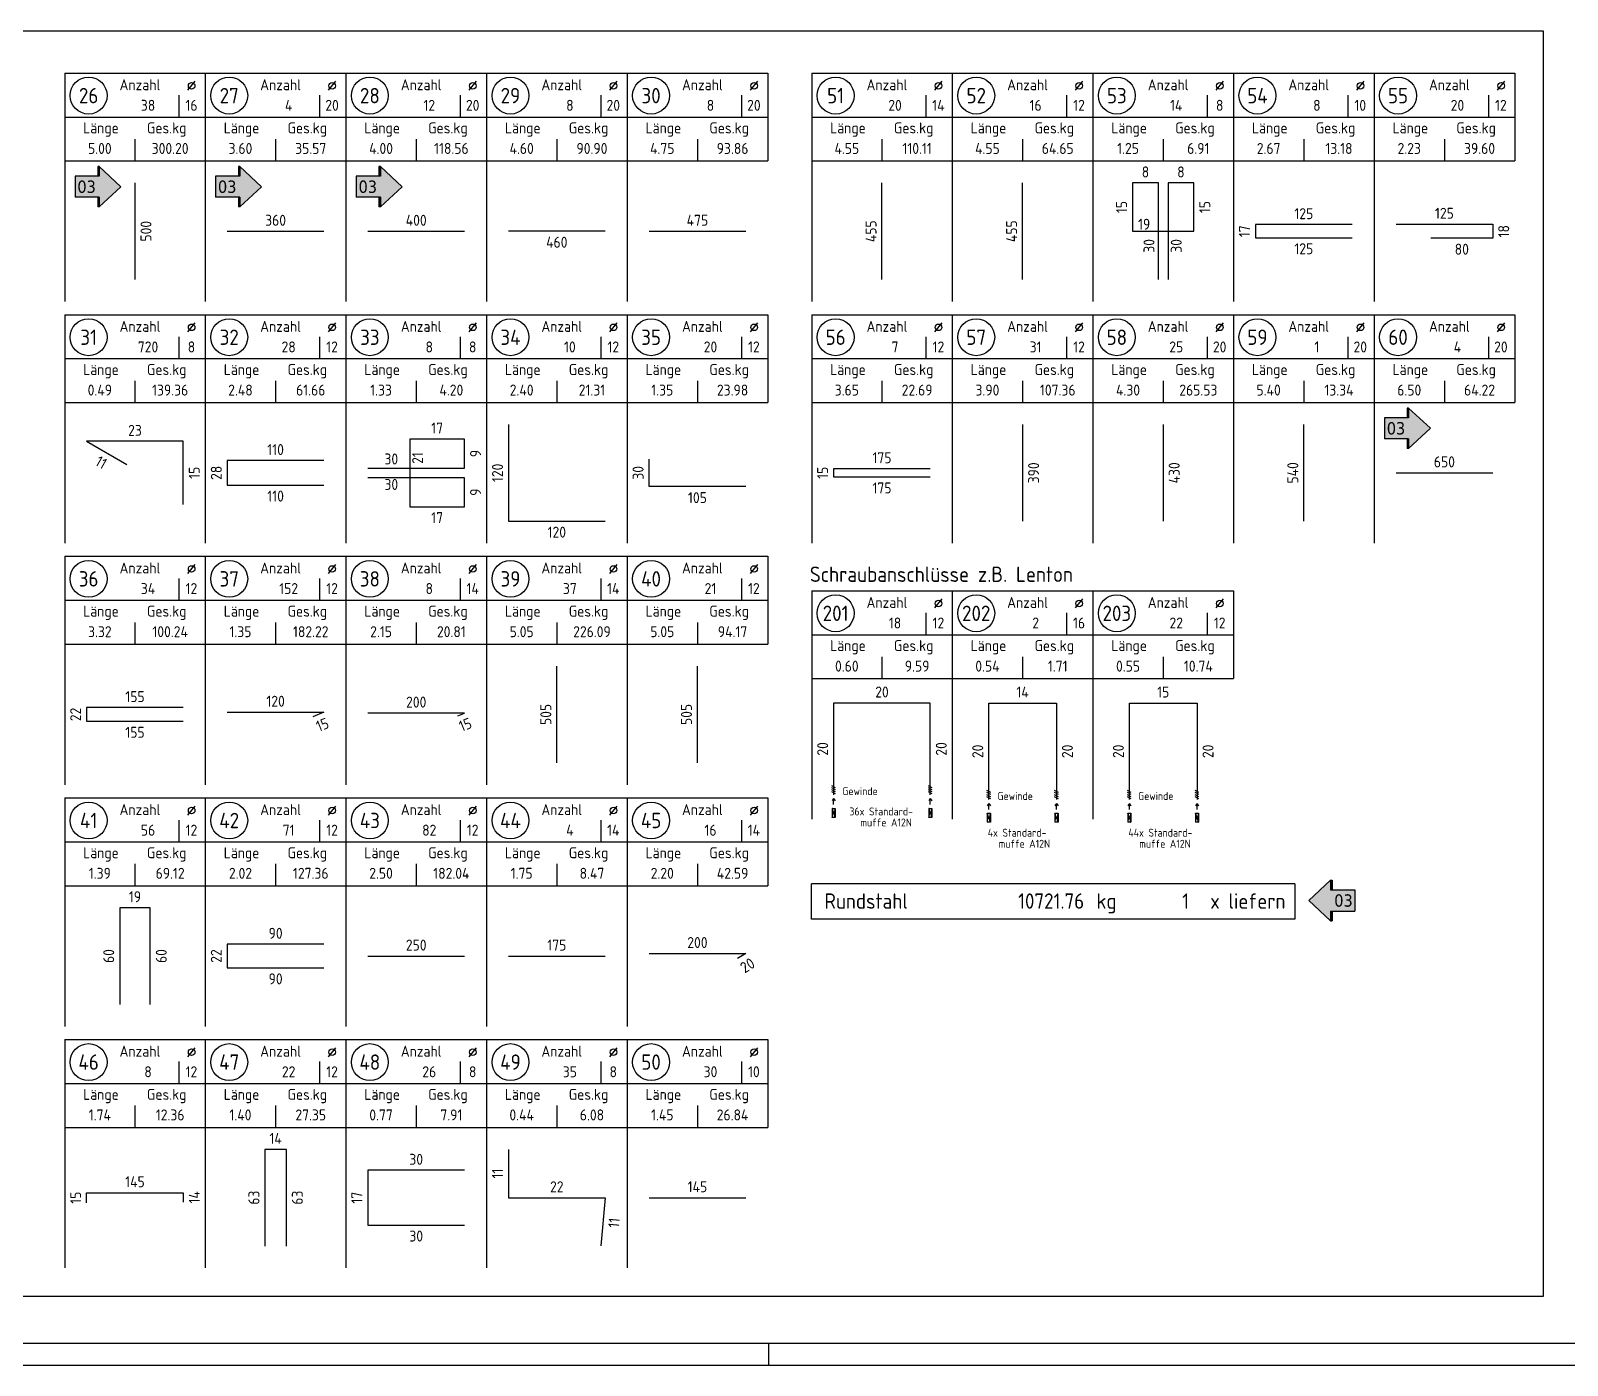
# Model space of a CAD drawing. Extents: x -30 to 112, y -12 to 52.
# Drawn here: x 51.05 to 68.54, y 0 to 15.19 of the extents above; entities that cross this region are included whole.
import ezdxf
from ezdxf.enums import TextEntityAlignment as Align

# ---------------------------------------------------------------- set-up
doc = ezdxf.new("R2010")
doc.units = 0
doc.header["$LTSCALE"] = 0.5
doc.linetypes.add('AUSGEZOGEN', pattern=[1000.01, 1000, 0.01])
for name, color, linetype in [('grau_hell', 7, 'Continuous'), ('index', 7, 'Continuous'), ('OBJEKT', 7, 'Continuous'), ('RAHMEN', 7, 'Continuous'), ('RND', 7, 'Continuous'), ('RND_BILD', 7, 'Continuous'), ('STAHL', 7, 'Continuous'), ('TEXT', 7, 'Continuous')]:
    doc.layers.add(name, color=color, linetype=linetype)
doc.styles.add('helv', font='tahoma.ttf')
doc.styles.add('txt', font='isocp.shx')

# ---------------------------------------------------------------- blocks, each defined once
blk = doc.blocks.new('Muffe%%C28')
at = {"layer": 'STAHL', "color": 102, "linetype": 'AUSGEZOGEN'}
for p, q in [((-0.01, 0.117), (-0.011, 0.116)), ((-0.011, 0.116), (-0.011, 0.017)), ((-0.011, 0.017), (-0.01, 0.016)), ((0.025, 0.117), (-0.01, 0.117)), ((-0.01, 0.016), (0.025, 0.016)), ((-0.007, 0.116), (-0.008, 0.117)), ((-0.007, 0.017), (-0.008, 0.016)), ((-0.007, 0.116), (-0.002, 0.072)), ((-0.007, 0.017), (-0.002, 0.061)), ((0.018, 0.07), (-0.003, 0.07)), ((-0.003, 0.063), (0.018, 0.063)), ((-0.002, 0.072), (-0.002, 0.066)), ((-0.002, 0.061), (-0.002, 0.066)), ((0.022, 0.116), (0.017, 0.072)), ((0.017, 0.072), (0.017, 0.066)), ((0.017, 0.061), (0.017, 0.066)), ((0.022, 0.017), (0.017, 0.061)), ((0.022, 0.116), (0.023, 0.117)), ((0.022, 0.017), (0.023, 0.016)), ((0.026, 0.116), (0.025, 0.117)), ((0.025, 0.016), (0.026, 0.017)), ((0.026, 0.116), (0.026, 0.017))]:
    blk.add_line(p, q, dxfattribs=at)
at = {"layer": 'TEXT', "color": 102, "linetype": 'AUSGEZOGEN'}
for p, q in [((-0.002, 0.074), (0.017, 0.074)), ((-0.002, 0.059), (0.017, 0.059))]:
    blk.add_line(p, q, dxfattribs=at)
blk = doc.blocks.new('RND_LIS2')
at = {"layer": 'RND', "color": 3, "linetype": 'Continuous'}
for p, q in [((0, 0), (0, -5.2)), ((0, 0), (3.2, 0)), ((3.2, 0), (3.2, -2)), ((2.6, -0.503), (2.6, -1)), ((0, -1), (3.2, -1)), ((1.6, -1.503), (1.6, -2)), ((0, -2), (3.2, -2))]:
    blk.add_line(p, q, dxfattribs=at)
at = {"layer": 'RND', "color": 7, "linetype": 'Continuous'}
blk.add_line((2.805, -0.39), (2.973, -0.186), dxfattribs=at)
at = {"layer": 'RND', "color": 1, "linetype": 'Continuous'}
blk.add_circle((0.545, -0.513), 0.42, dxfattribs=at)
at = {"layer": 'RND', "color": 7, "linetype": 'Continuous'}
blk.add_circle((2.889, -0.288), 0.075, dxfattribs=at)
at = {"layer": 'RND', "color": 7, "linetype": 'Continuous', "style": 'txt'}
for s, p in [('Anzahl', (1.249, -0.391)), ('Länge', (0.42, -1.373)), ('Ges.kg', (1.872, -1.373))]:
    blk.add_text(s, height=0.25, dxfattribs=at).set_placement(p)
at = {"layer": 'RND', "color": 1, "linetype": 'Continuous', "style": 'txt'}
blk.add_attdef('POS1', text='', height=0.35, dxfattribs=at).set_placement((0.545, -0.513), align=Align.MIDDLE)
at = {"layer": 'RND', "color": 7, "linetype": 'Continuous', "style": 'txt'}
for tag, p in [('STK1', (1.897, -0.859)), ('DS1', (2.885, -0.859)), ('LANG1', (0.8, -1.841)), ('GEW', (2.4, -1.841))]:
    blk.add_attdef(tag, text='', height=0.25, dxfattribs=at).set_placement(p, align=Align.CENTER)
blk = doc.blocks.new('A0-38-0')
at = {"layer": 'RAHMEN', "color": 5}
blk.add_line((2, 0.5), (156.4, 0.5), dxfattribs=at)
at = {"layer": 'RAHMEN', "color": 7}
blk.add_line((118.9, 0), (118.9, 0.5), dxfattribs=at)
at = {"layer": 'RAHMEN'}
blk.add_line((0, 0), (156.9, 0), dxfattribs=at)
blk = doc.blocks.new('RND_SUM')
at = {"layer": 'RND', "color": 5, "linetype": 'Continuous'}
for p, q in [((0, 0), (0, 0.8)), ((11, 0.8), (0, 0.8)), ((11, 0.8), (11, 0)), ((11, 0), (0, 0))]:
    blk.add_line(p, q, dxfattribs=at)
at = {"layer": 'RND', "color": 1, "linetype": 'Continuous', "style": 'txt'}
for s, p in [('Rundstahl', (0.292, 0.235)), ('kg', (6.483, 0.235))]:
    blk.add_text(s, height=0.35, dxfattribs=at).set_placement(p)
blk.add_text('x liefern', height=0.35, dxfattribs=at).set_placement((10.784, 0.235), align=Align.RIGHT)
for tag, p in [('RND-S', (6.203, 0.235)), ('RND-Z', (8.59, 0.235))]:
    blk.add_attdef(tag, text='', height=0.35, dxfattribs=at).set_placement(p, align=Align.RIGHT)
blk = doc.blocks.new('hin_ind5')
at = {"layer": 'grau_hell', "linetype": 'AUSGEZOGEN'}
h = blk.add_hatch(color=9, dxfattribs=at)
h.dxf.hatch_style = 2
h.paths.add_polyline_path([(0, 0), (0.619, -0.577), (0.619, -0.3), (1.306, -0.3), (1.306, 0.3), (0.619, 0.3), (0.619, 0.577)])
h.paths.add_polyline_path([(0.34, -0.274), (1.311, -0.274), (1.311, 0.274), (0.34, 0.274)], flags=9)
at = {"layer": 'OBJEKT', "linetype": 'AUSGEZOGEN'}
for points in [[(0.619, 0.3), (0.66, 0.3), (0.66, 0.577), (0.619, 0.577)], [(0.619, -0.577), (0.66, -0.577), (0.66, -0.3), (0.619, -0.3)]]:
    blk.add_hatch(color=1, dxfattribs=at).paths.add_polyline_path(points)
at = {"layer": 'OBJEKT', "color": 1, "linetype": 'AUSGEZOGEN'}
for p, q in [((0, 0), (0.619, 0.577)), ((0.619, 0.577), (0.619, 0.3)), ((0.619, 0.577), (0.66, 0.577)), ((0.66, 0.577), (0.66, 0.3)), ((0, 0), (0.619, -0.577)), ((0.619, 0.3), (1.306, 0.3)), ((1.306, 0.3), (1.306, -0.3)), ((0.619, -0.3), (0.619, -0.577)), ((0.619, -0.3), (1.306, -0.3)), ((0.66, -0.3), (0.66, -0.577))]:
    blk.add_line(p, q, dxfattribs=at)
at = {"layer": 'OBJEKT', "color": 7, "linetype": 'AUSGEZOGEN'}
blk.add_line((0.619, -0.577), (0.66, -0.577), dxfattribs=at)
at = {"layer": 'index', "color": 1, "linetype": 'Continuous', "style": 'helv'}
blk.add_attdef('INDEX', text='', height=0.35, rotation=360, dxfattribs=at).set_placement((1.259, 0), align=Align.MIDDLE_RIGHT)

msp = doc.modelspace()

# ---------------------------------------------------------------- linework, layer by layer
at = {"layer": 'RND_BILD', "color": 1, "linetype": 'AUSGEZOGEN'}
for points in [[(52.23852, 13.45746), (52.23852, 12.35746)], [(60.73852, 12.35746), (60.73852, 13.45746)], [(62.33852, 12.35746), (62.33852, 13.45746)], [(63.88352, 12.35746), (63.88352, 13.45746), (63.59019, 13.45746), (63.59019, 12.90746), (64.28686, 12.90746), (64.28686, 13.45746), (63.99352, 13.45746), (63.99352, 12.35746)], [(66.08852, 12.98226), (64.98852, 12.98226), (64.98852, 12.83266), (66.08852, 12.83266)], [(66.58852, 12.98666), (67.68852, 12.98666), (67.68852, 12.82826), (66.98452, 12.82826)], [(53.28852, 12.90746), (54.38852, 12.90746)], [(54.88852, 12.90746), (55.98852, 12.90746)], [(57.58852, 12.90746), (56.48852, 12.90746)], [(58.08852, 12.90746), (59.18852, 12.90746)], [(56.48852, 10.70746), (56.48852, 9.60746), (57.58852, 9.60746)], [(62.33852, 10.70746), (62.33852, 9.60746)], [(63.93852, 10.70746), (63.93852, 9.60746)], [(65.53852, 9.60746), (65.53852, 10.70746)], [(52.78852, 9.79877), (52.78852, 10.51616), (51.68852, 10.51616), (52.14413, 10.25311)], [(54.88852, 10.21246), (55.98852, 10.21246), (55.98852, 10.54246), (55.36519, 10.54246), (55.36519, 9.77246), (55.98852, 9.77246), (55.98852, 10.10246), (54.88852, 10.10246)], [(54.38852, 10.29746), (53.28852, 10.29746), (53.28852, 10.01746), (54.38852, 10.01746)], [(59.18852, 10.00032), (58.08852, 10.00032), (58.08852, 10.3146)], [(61.28852, 10.2046), (60.18852, 10.2046), (60.18852, 10.11032), (61.28852, 10.11032)], [(66.58852, 10.15746), (67.68852, 10.15746)], [(57.03852, 6.85746), (57.03852, 7.95746)], [(58.63852, 6.85746), (58.63852, 7.95746)], [(61.28852, 6.49285), (61.28852, 7.53785), (60.18852, 7.53785), (60.18852, 6.49285)], [(61.95352, 6.43785), (61.95352, 7.53785), (62.72352, 7.53785), (62.72352, 6.43785)], [(63.55352, 6.43785), (63.55352, 7.53785), (64.32352, 7.53785), (64.32352, 6.43785)], [(52.78852, 7.48553), (51.68852, 7.48553), (51.68852, 7.3294), (52.78852, 7.3294)], [(53.28852, 7.43304), (54.38852, 7.43304), (54.26089, 7.38189)], [(55.91194, 7.39212), (55.98852, 7.42281), (54.88852, 7.42281)], [(52.41269, 4.10746), (52.41269, 5.20746), (52.06436, 5.20746), (52.06436, 4.10746)], [(54.38852, 4.79191), (53.28852, 4.79191), (53.28852, 4.52302), (54.38852, 4.52302)], [(54.88852, 4.65746), (55.98852, 4.65746)], [(56.48852, 4.65746), (57.58852, 4.65746)], [(58.08852, 4.68657), (59.18852, 4.68657), (59.0952, 4.62835)], [(53.96075, 1.35746), (53.96075, 2.45746), (53.7163, 2.45746), (53.7163, 1.35746)], [(56.48852, 2.45642), (56.48852, 1.90642), (57.58852, 1.90642), (57.54059, 1.35851)], [(55.98852, 2.21913), (54.88852, 2.21913), (54.88852, 1.5958), (55.98852, 1.5958)], [(51.68852, 1.85057), (51.68852, 1.96436), (52.78852, 1.96436), (52.78852, 1.85815)], [(58.08852, 1.90746), (59.18852, 1.90746)]]:
    msp.add_lwpolyline(points, dxfattribs=at)
at = {"layer": 'TEXT', "color": 102, "linetype": 'AUSGEZOGEN'}
for p, q in [((60.21058, 6.57422), (60.16647, 6.59696)), ((60.21058, 6.55022), (60.16647, 6.57296)), ((60.21058, 6.52622), (60.16647, 6.54896)), ((60.21058, 6.50222), (60.16647, 6.52496)), ((61.31058, 6.57422), (61.26647, 6.59696)), ((61.31058, 6.55022), (61.26647, 6.57296)), ((61.31058, 6.52622), (61.26647, 6.54896)), ((61.31058, 6.50222), (61.26647, 6.52496)), ((61.97558, 6.51922), (61.93147, 6.54196)), ((61.97558, 6.49522), (61.93147, 6.51796)), ((61.97558, 6.47122), (61.93147, 6.49396)), ((61.97558, 6.44722), (61.93147, 6.46996)), ((62.74558, 6.51922), (62.70147, 6.54196)), ((62.74558, 6.49522), (62.70147, 6.51796)), ((62.74558, 6.47122), (62.70147, 6.49396)), ((62.74558, 6.44722), (62.70147, 6.46996)), ((63.57558, 6.51922), (63.53147, 6.54196)), ((63.57558, 6.49522), (63.53147, 6.51796)), ((63.57558, 6.47122), (63.53147, 6.49396)), ((63.57558, 6.44722), (63.53147, 6.46996)), ((64.34558, 6.51922), (64.30147, 6.54196)), ((64.34558, 6.49522), (64.30147, 6.51796)), ((64.34558, 6.47122), (64.30147, 6.49396)), ((64.34558, 6.44722), (64.30147, 6.46996)), ((60.1887, 6.44949), (60.17068, 6.42427)), ((60.1887, 6.44949), (60.20671, 6.42427)), ((60.1887, 6.38225), (60.1887, 6.44949)), ((61.2887, 6.44949), (61.27068, 6.42427)), ((61.2887, 6.44949), (61.30671, 6.42427)), ((61.2887, 6.38225), (61.2887, 6.44949)), ((61.9537, 6.39449), (61.93568, 6.36927)), ((61.9537, 6.39449), (61.97171, 6.36927)), ((61.9537, 6.32725), (61.9537, 6.39449)), ((62.7237, 6.39449), (62.70568, 6.36927)), ((62.7237, 6.39449), (62.74171, 6.36927)), ((62.7237, 6.32725), (62.7237, 6.39449)), ((63.5537, 6.39449), (63.53568, 6.36927)), ((63.5537, 6.39449), (63.57171, 6.36927)), ((63.5537, 6.32725), (63.5537, 6.39449)), ((64.3237, 6.39449), (64.30568, 6.36927)), ((64.3237, 6.39449), (64.34171, 6.36927)), ((64.3237, 6.32725), (64.3237, 6.39449))]:
    msp.add_line(p, q, dxfattribs=at)
at = {"layer": 'TEXT', "color": 1, "linetype": 'AUSGEZOGEN'}
msp.add_lwpolyline([(42.68662, 15.18958), (68.26259, 15.18958), (68.26259, 0.78468), (42.68662, 0.78468)], close=True, dxfattribs=at)

# ---------------------------------------------------------------- block references
at = {"layer": 'OBJEKT', "color": 7, "linetype": 'AUSGEZOGEN', "xscale": -1}
for p in [(60.19619, 6.22016), (61.29619, 6.22016), (61.96119, 6.16516), (62.73119, 6.16516), (63.56119, 6.16516), (64.33119, 6.16516)]:
    msp.add_blockref('Muffe%%C28', p, dxfattribs=at)
at = {"layer": 'RAHMEN', "color": 7, "xscale": 0.5, "yscale": 0.5, "zscale": 0.5}
msp.add_blockref('A0-38-0', (0, 0), dxfattribs=at)
at = {"layer": 'RND_BILD', "color": 7, "linetype": 'AUSGEZOGEN', "xscale": 0.5, "yscale": 0.5, "zscale": 0.5}
for name, p, values in [('RND_LIS2', (51.43852, 14.70746), {'POS1': '26', 'STK1': '38', 'DS1': '16', 'LANG1': '5.00', 'GEW': '300.20'}), ('RND_LIS2', (53.03852, 14.70746), {'POS1': '27', 'STK1': '4', 'DS1': '20', 'LANG1': '3.60', 'GEW': '35.57'}), ('RND_LIS2', (54.63852, 14.70746), {'POS1': '28', 'STK1': '12', 'DS1': '20', 'LANG1': '4.00', 'GEW': '118.56'}), ('RND_LIS2', (56.23852, 14.70746), {'POS1': '29', 'STK1': '8', 'DS1': '20', 'LANG1': '4.60', 'GEW': '90.90'}), ('RND_LIS2', (57.83852, 14.70746), {'POS1': '30', 'STK1': '8', 'DS1': '20', 'LANG1': '4.75', 'GEW': '93.86'}), ('RND_LIS2', (59.93852, 14.70746), {'POS1': '51', 'STK1': '20', 'DS1': '14', 'LANG1': '4.55', 'GEW': '110.11'}), ('RND_LIS2', (61.53852, 14.70746), {'POS1': '52', 'STK1': '16', 'DS1': '12', 'LANG1': '4.55', 'GEW': '64.65'}), ('RND_LIS2', (63.13852, 14.70746), {'POS1': '53', 'STK1': '14', 'DS1': '8', 'LANG1': '1.25', 'GEW': '6.91'}), ('RND_LIS2', (64.73852, 14.70746), {'POS1': '54', 'STK1': '8', 'DS1': '10', 'LANG1': '2.67', 'GEW': '13.18'}), ('RND_LIS2', (66.33852, 14.70746), {'POS1': '55', 'STK1': '20', 'DS1': '12', 'LANG1': '2.23', 'GEW': '39.60'}), ('RND_LIS2', (51.43852, 11.95746), {'POS1': '31', 'STK1': '720', 'DS1': '8', 'LANG1': '0.49', 'GEW': '139.36'}), ('RND_LIS2', (53.03852, 11.95746), {'POS1': '32', 'STK1': '28', 'DS1': '12', 'LANG1': '2.48', 'GEW': '61.66'}), ('RND_LIS2', (54.63852, 11.95746), {'POS1': '33', 'STK1': '8', 'DS1': '8', 'LANG1': '1.33', 'GEW': '4.20'}), ('RND_LIS2', (56.23852, 11.95746), {'POS1': '34', 'STK1': '10', 'DS1': '12', 'LANG1': '2.40', 'GEW': '21.31'}), ('RND_LIS2', (57.83852, 11.95746), {'POS1': '35', 'STK1': '20', 'DS1': '12', 'LANG1': '1.35', 'GEW': '23.98'}), ('RND_LIS2', (59.93852, 11.95746), {'POS1': '56', 'STK1': '7', 'DS1': '12', 'LANG1': '3.65', 'GEW': '22.69'}), ('RND_LIS2', (61.53852, 11.95746), {'POS1': '57', 'STK1': '31', 'DS1': '12', 'LANG1': '3.90', 'GEW': '107.36'}), ('RND_LIS2', (63.13852, 11.95746), {'POS1': '58', 'STK1': '25', 'DS1': '20', 'LANG1': '4.30', 'GEW': '265.53'}), ('RND_LIS2', (64.73852, 11.95746), {'POS1': '59', 'STK1': '1', 'DS1': '20', 'LANG1': '5.40', 'GEW': '13.34'}), ('RND_LIS2', (66.33852, 11.95746), {'POS1': '60', 'STK1': '4', 'DS1': '20', 'LANG1': '6.50', 'GEW': '64.22'}), ('RND_LIS2', (51.43852, 9.20746), {'POS1': '36', 'STK1': '34', 'DS1': '12', 'LANG1': '3.32', 'GEW': '100.24'}), ('RND_LIS2', (53.03852, 9.20746), {'POS1': '37', 'STK1': '152', 'DS1': '12', 'LANG1': '1.35', 'GEW': '182.22'}), ('RND_LIS2', (54.63852, 9.20746), {'POS1': '38', 'STK1': '8', 'DS1': '14', 'LANG1': '2.15', 'GEW': '20.81'}), ('RND_LIS2', (56.23852, 9.20746), {'POS1': '39', 'STK1': '37', 'DS1': '14', 'LANG1': '5.05', 'GEW': '226.09'}), ('RND_LIS2', (57.83852, 9.20746), {'POS1': '40', 'STK1': '21', 'DS1': '12', 'LANG1': '5.05', 'GEW': '94.17'}), ('RND_LIS2', (59.93852, 8.81535), {'POS1': '201', 'STK1': '18', 'DS1': '12', 'LANG1': '0.60', 'GEW': '9.59'}), ('RND_LIS2', (61.53852, 8.81535), {'POS1': '202', 'STK1': '2', 'DS1': '16', 'LANG1': '0.54', 'GEW': '1.71'}), ('RND_LIS2', (63.13852, 8.81535), {'POS1': '203', 'STK1': '22', 'DS1': '12', 'LANG1': '0.55', 'GEW': '10.74'}), ('RND_LIS2', (53.03852, 6.45746), {'POS1': '42', 'STK1': '71', 'DS1': '12', 'LANG1': '2.02', 'GEW': '127.36'}), ('RND_LIS2', (54.63852, 6.45746), {'POS1': '43', 'STK1': '82', 'DS1': '12', 'LANG1': '2.50', 'GEW': '182.04'}), ('RND_LIS2', (56.23852, 6.45746), {'POS1': '44', 'STK1': '4', 'DS1': '14', 'LANG1': '1.75', 'GEW': '8.47'}), ('RND_LIS2', (57.83852, 6.45746), {'POS1': '45', 'STK1': '16', 'DS1': '14', 'LANG1': '2.20', 'GEW': '42.59'}), ('RND_SUM', (59.93832, 5.07884), {'RND-S': '10721.76', 'RND-Z': '1'}), ('RND_LIS2', (51.43852, 3.70746), {'POS1': '46', 'STK1': '8', 'DS1': '12', 'LANG1': '1.74', 'GEW': '12.36'}), ('RND_LIS2', (53.03852, 3.70746), {'POS1': '47', 'STK1': '22', 'DS1': '12', 'LANG1': '1.40', 'GEW': '27.35'}), ('RND_LIS2', (54.63852, 3.70746), {'POS1': '48', 'STK1': '26', 'DS1': '8', 'LANG1': '0.77', 'GEW': '7.91'}), ('RND_LIS2', (56.23852, 3.70746), {'POS1': '49', 'STK1': '35', 'DS1': '8', 'LANG1': '0.44', 'GEW': '6.08'}), ('RND_LIS2', (57.83852, 3.70746), {'POS1': '50', 'STK1': '30', 'DS1': '10', 'LANG1': '1.45', 'GEW': '26.84'})]:
    msp.add_blockref(name, p, dxfattribs=at).add_auto_attribs(values)
at = {"layer": 'RND_BILD', "color": 6, "linetype": 'AUSGEZOGEN', "xscale": 0.5, "yscale": 0.5, "zscale": 0.5}
msp.add_blockref('RND_LIS2', (51.43852, 6.45746), dxfattribs=at).add_auto_attribs({'POS1': '41', 'STK1': '56', 'DS1': '12', 'LANG1': '1.39', 'GEW': '69.12'})
at = {"layer": 'TEXT', "color": 1, "linetype": 'AUSGEZOGEN'}
ref = msp.add_blockref('hin_ind5', (52.0786, 13.41446), dxfattribs=dict(at, xscale=-0.4, yscale=0.4, zscale=0.4))
ref.add_attrib('INDEX', '03', dxfattribs={"layer": 'index', "color": 1, "linetype": 'Continuous', "height": 0.14, "style": 'helv'}).set_placement((51.79285, 13.41446), align=Align.MIDDLE_RIGHT)
ref = msp.add_blockref('hin_ind5', (53.6786, 13.41446), dxfattribs=dict(at, xscale=-0.4, yscale=0.4, zscale=0.4))
ref.add_attrib('INDEX', '03', dxfattribs={"layer": 'index', "color": 1, "linetype": 'Continuous', "height": 0.14, "style": 'helv'}).set_placement((53.39285, 13.41446), align=Align.MIDDLE_RIGHT)
ref = msp.add_blockref('hin_ind5', (55.2786, 13.41446), dxfattribs=dict(at, xscale=-0.4, yscale=0.4, zscale=0.4))
ref.add_attrib('INDEX', '03', dxfattribs={"layer": 'index', "color": 1, "linetype": 'Continuous', "height": 0.14, "style": 'helv'}).set_placement((54.99285, 13.41446), align=Align.MIDDLE_RIGHT)
ref = msp.add_blockref('hin_ind5', (66.9786, 10.66446), dxfattribs=dict(at, xscale=-0.4, yscale=0.4, zscale=0.4))
ref.add_attrib('INDEX', '03', dxfattribs={"layer": 'index', "color": 1, "linetype": 'Continuous', "height": 0.14, "style": 'helv'}).set_placement((66.69285, 10.66446), align=Align.MIDDLE_RIGHT)
ref = msp.add_blockref('hin_ind5', (65.59625, 5.28999), dxfattribs=dict(at, xscale=0.4, yscale=0.4, zscale=0.4))
ref.add_attrib('INDEX', '03', dxfattribs={"layer": 'index', "color": 1, "linetype": 'Continuous', "height": 0.14, "rotation": 360, "style": 'helv'}).set_placement((66.09534, 5.28999), align=Align.MIDDLE_RIGHT)

# ---------------------------------------------------------------- texts
at = {"layer": 'RND_BILD', "color": 7, "linetype": 'AUSGEZOGEN', "style": 'txt'}
for s, p in [('8', (63.73686, 13.58246)), ('8', (64.14019, 13.58246)), ('125', (65.53852, 13.10726)), ('125', (67.13852, 13.11166)), ('360', (53.83852, 13.03246)), ('400', (55.43852, 13.03246)), ('475', (58.63852, 13.03246)), ('19', (63.72181, 12.98702)), ('460', (57.03852, 12.78246)), ('80', (67.33652, 12.70326)), ('23', (52.23852, 10.64116)), ('17', (55.67686, 10.66746)), ('110', (53.83852, 10.42246)), ('30', (55.15518, 10.31551)), ('175', (60.73852, 10.3296)), ('650', (67.13852, 10.28246)), ('30', (55.15518, 10.02559)), ('175', (60.73852, 9.98532)), ('110', (53.83852, 9.89246)), ('120', (57.03852, 9.48246)), ('20', (60.73852, 7.66285)), ('14', (62.33852, 7.66285)), ('15', (63.93852, 7.66285)), ('155', (52.23852, 7.61053)), ('120', (53.83852, 7.55804)), ('200', (55.43852, 7.54781)), ('155', (52.23852, 7.2044)), ('19', (52.23852, 5.33246)), ('90', (53.83852, 4.91691)), ('250', (55.43852, 4.78246)), ('175', (57.03852, 4.78246)), ('200', (58.63852, 4.81157)), ('90', (53.83852, 4.39802)), ('14', (53.83852, 2.58246)), ('30', (55.43852, 2.34413)), ('145', (52.23852, 2.08936)), ('22', (57.03852, 2.03142)), ('145', (58.63852, 2.03246)), ('30', (55.43852, 1.4708))]:
    msp.add_text(s, height=0.125, dxfattribs=at).set_placement(p, align=Align.MIDDLE)
for s, rotation, p in [('15', 90, (63.46519, 13.18246)), ('15', 90.000002, (64.41186, 13.18246)), ('500', 90, (52.36352, 12.90746)), ('455', 90, (60.61352, 12.90746)), ('455', 90, (62.21352, 12.90746)), ('17', 90, (64.86352, 12.90746)), ('18', 90, (67.81352, 12.90746)), ('30', 90, (63.77672, 12.7405)), ('30', 90, (64.08678, 12.7405)), ('125', 360, (65.53852, 12.70766)), ('11', 330, (51.85383, 10.27638)), ('21', 90, (55.45448, 10.32642)), ('9', 90, (56.11352, 10.37746)), ('15', 90, (52.91352, 10.15746)), ('28', 90, (53.16352, 10.15746)), ('120', 90, (56.36352, 10.15746)), ('30', 90, (57.96352, 10.15746)), ('15', 90, (60.06352, 10.15746)), ('390', 90, (62.46352, 10.15746)), ('430', 90, (64.06352, 10.15746)), ('540', 90, (65.41352, 10.15746)), ('9', 90, (56.11352, 9.93746)), ('105', 360, (58.63852, 9.87532)), ('17', 360, (55.67686, 9.64746)), ('22', 90, (51.56352, 7.40746)), ('15', 21.838468, (54.37121, 7.29143)), ('15', 21.838468, (55.99673, 7.29143)), ('505', 90, (56.91352, 7.40746)), ('505', 90, (58.51352, 7.40746)), ('20', 90, (60.06352, 7.01535)), ('20', 90, (61.41352, 7.01535)), ('20', 90, (61.82852, 6.98785)), ('20', 90, (62.84852, 6.98785)), ('20', 90, (63.42852, 6.98785)), ('20', 90, (64.44852, 6.98785)), ('60', 90, (51.93936, 4.65746)), ('60', 90, (52.53769, 4.65746)), ('22', 90, (53.16352, 4.65746)), ('20', 31.95823, (59.20802, 4.55141)), ('11', 90, (56.36352, 2.18142)), ('15', 90, (51.56352, 1.90746)), ('14', 90, (52.91352, 1.91125)), ('63', 90, (53.5913, 1.90746)), ('63', 90, (54.08575, 1.90746)), ('17', 90, (54.76352, 1.90746)), ('11', 85, (57.68908, 1.62157))]:
    msp.add_text(s, height=0.125, rotation=rotation, dxfattribs=at).set_placement(p, align=Align.MIDDLE)
at = {"layer": 'TEXT', "color": 1, "linetype": 'AUSGEZOGEN', "style": 'txt'}
msp.add_text('Schraubanschlüsse z.B. Lenton', height=0.175, dxfattribs=at).set_placement((59.91763, 8.91577))
at = {"layer": 'TEXT', "color": 102, "linetype": 'Continuous', "style": 'txt'}
for s, p in [('Gewinde', (60.28837, 6.48934)), ('Gewinde', (62.05337, 6.43434)), ('Gewinde', (63.65337, 6.43434)), ('36x Standard-', (60.3685, 6.25865)), ('muffe A12N', (60.4924, 6.13296)), ('4x Standard-', (61.94188, 6.01678)), ('muffe A12N', (62.06577, 5.89109)), ('44x Standard-', (63.54188, 6.01678)), ('muffe A12N', (63.66577, 5.89109))]:
    msp.add_text(s, height=0.09, dxfattribs=at).set_placement(p)

doc.saveas('drawing.dxf')
